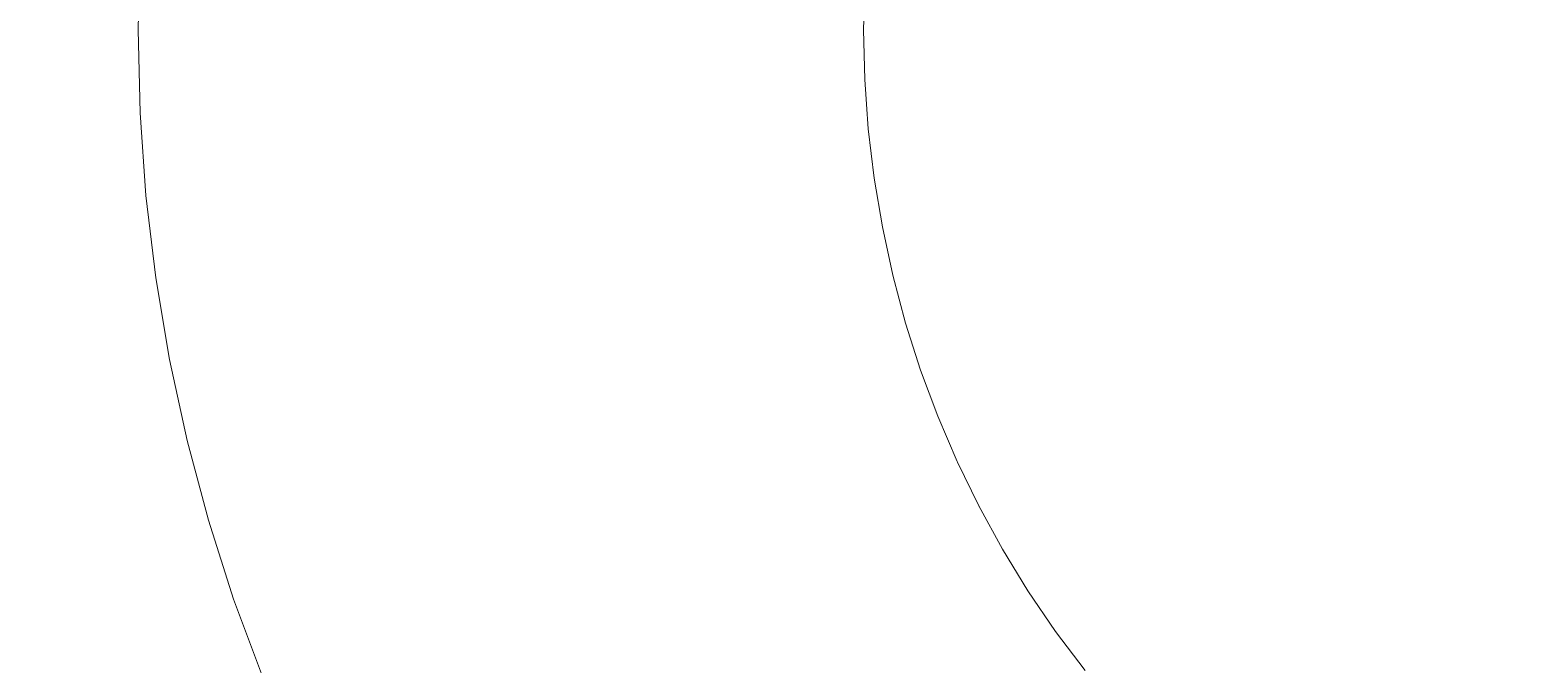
# Model space of a CAD drawing. Header units: millimetres. Extents: x -46169 to 237885, y -84465 to 18123.
# Drawn here: x 111348.4 to 111415.9, y -83747.3 to -83718.6 of the extents above; entities that cross this region are included whole.
import ezdxf

# ---------------------------------------------------------------- set-up
doc = ezdxf.new("R2010")
doc.units = ezdxf.units.MM
doc.header["$MEASUREMENT"] = 0
doc.linetypes.add('Wipeout_Contour', pattern=[1000, 0, -1000])
doc.layers.add('New_A-25-M_Wall_Int', color=7, linetype='Continuous')
doc.layers.add('New_A-35-M_FFE_Sanitary', color=7, linetype='Continuous')
doc.layers.add('New_A-35-M_FFE_Sanitary_Pen_No__1', color=7, linetype='Continuous', lineweight=13)

# ---------------------------------------------------------------- blocks, each defined once
blk = doc.blocks.new('Section Elem_63_2', base_point=(64459.155, -84332.606))
at = {"color": 254, "linetype": 'Wipeout_Contour', "lineweight": 0, "ltscale": 10170888.80680933}
blk.add_wipeout([(111691.443, -81932.606), (111206.043, -81932.606), (111206.043, -84332.606), (111691.443, -84332.606), (111691.443, -83796.064), (111428.518, -83796.103), (111425.039, -83796.015), (111421.375, -83795.735), (111417.728, -83795.269), (111414.108, -83794.619), (111410.523, -83793.786), (111406.982, -83792.771), (111403.493, -83791.578), (111400.064, -83790.209), (111396.705, -83788.667), (111393.423, -83786.957), (111390.226, -83785.082), (111387.122, -83783.047), (111384.118, -83780.856), (111381.221, -83778.516), (111378.439, -83776.031), (111377.542, -83775.182), (111374.921, -83772.598), (111372.424, -83769.884), (111370.06, -83767.046), (111367.833, -83764.091), (111365.748, -83761.027), (111363.812, -83757.861), (111362.027, -83754.6), (111360.4, -83751.252), (111358.933, -83747.826), (111357.63, -83744.33), (111356.494, -83740.771), (111355.529, -83737.159), (111354.736, -83733.502), (111354.117, -83729.81), (111353.673, -83726.09), (111353.407, -83722.352), (111353.318, -83718.606), (111353.407, -83714.859), (111353.673, -83711.122), (111354.117, -83707.402), (111354.736, -83703.709), (111355.529, -83700.053), (111356.494, -83696.441), (111357.63, -83692.882), (111358.933, -83689.385), (111360.4, -83685.959), (111362.027, -83682.612), (111363.812, -83679.351), (111365.748, -83676.184), (111367.833, -83673.12), (111370.06, -83670.166), (111372.424, -83667.328), (111374.921, -83664.614), (111377.542, -83662.029), (111378.439, -83661.18), (111381.221, -83658.696), (111384.118, -83656.355), (111387.122, -83654.165), (111390.226, -83652.13), (111393.423, -83650.255), (111396.705, -83648.544), (111400.064, -83647.003), (111403.493, -83645.634), (111406.982, -83644.441), (111410.523, -83643.426), (111414.108, -83642.593), (111417.728, -83641.942), (111421.375, -83641.477), (111425.039, -83641.197), (111428.517, -83641.108), (111691.443, -83641.108)], dxfattribs=at).dxf.layer = 'New_A-25-M_Wall_Int'
at = {"color": 254, "linetype": 'Wipeout_Contour', "lineweight": 0, "ltscale": 9337123.757754028}
blk.add_wipeout([(111386.168, -83716.366), (111386.115, -83718.606), (111386.168, -83720.845), (111386.327, -83723.08), (111386.592, -83725.303), (111386.962, -83727.51), (111387.436, -83729.696), (111388.013, -83731.855), (111388.692, -83733.983), (111389.471, -83736.073), (111390.348, -83738.121), (111391.321, -83740.122), (111392.388, -83742.071), (111393.545, -83743.964), (111394.791, -83745.796), (111396.123, -83747.562), (111397.536, -83749.258), (111399.028, -83750.881), (111400.07, -83751.908), (111401.297, -83753.003), (111402.96, -83754.347), (111404.684, -83755.604), (111406.467, -83756.773), (111408.302, -83757.849), (111410.187, -83758.831), (111412.115, -83759.716), (111414.084, -83760.502), (111416.087, -83761.187), (111418.12, -83761.77), (111420.178, -83762.248), (111422.257, -83762.622), (111424.351, -83762.889), (111426.455, -83763.05), (111428.758, -83763.108), (111691.443, -83763.069), (111691.443, -83674.103), (111428.759, -83674.103), (111426.455, -83674.162), (111424.351, -83674.323), (111422.257, -83674.59), (111420.178, -83674.963), (111418.12, -83675.442), (111416.087, -83676.024), (111414.084, -83676.709), (111412.115, -83677.495), (111410.187, -83678.381), (111408.302, -83679.363), (111406.467, -83680.439), (111404.684, -83681.607), (111402.96, -83682.865), (111401.297, -83684.209), (111400.07, -83685.304), (111399.028, -83686.331), (111397.536, -83687.954), (111396.123, -83689.65), (111394.791, -83691.416), (111393.545, -83693.248), (111392.388, -83695.14), (111391.321, -83697.09), (111390.348, -83699.091), (111389.471, -83701.139), (111388.692, -83703.229), (111388.013, -83705.356), (111387.436, -83707.515), (111386.962, -83709.701), (111386.592, -83711.909), (111386.327, -83714.132)], dxfattribs=at).dxf.layer = 'New_A-25-M_Wall_Int'
blk = doc.blocks.new('Section Elem_121_2', base_point=(64459.155, -84332.606))
at = {"color": 254, "linetype": 'Wipeout_Contour', "lineweight": 0, "ltscale": 557257.692777}
blk.add_wipeout([(111356.888, -83714.87), (111353.941, -83714.803), (111353.851, -83718.606), (111356.799, -83718.606)], dxfattribs=at).dxf.layer = 'New_A-35-M_FFE_Sanitary'
at = {"color": 254, "linetype": 'Wipeout_Contour', "lineweight": 0, "ltscale": 557308.773453}
blk.add_wipeout([(111374.335, -83715.627), (111367.925, -83715.316), (111367.847, -83718.606), (111374.265, -83718.606)], dxfattribs=at).dxf.layer = 'New_A-35-M_FFE_Sanitary'
at = {"color": 254, "linetype": 'Wipeout_Contour', "lineweight": 0, "ltscale": 557354.712178}
blk.add_wipeout([(111386.168, -83716.366), (111384.208, -83716.195), (111384.151, -83718.606), (111386.115, -83718.606)], dxfattribs=at).dxf.layer = 'New_A-35-M_FFE_Sanitary'
at = {"color": 254, "linetype": 'Wipeout_Contour', "lineweight": 0, "ltscale": 557252.122263}
blk.add_wipeout([(111353.941, -83714.803), (111353.407, -83714.859), (111353.318, -83718.606), (111353.851, -83718.606)], dxfattribs=at).dxf.layer = 'New_A-35-M_FFE_Sanitary'
at = {"color": 254, "linetype": 'Wipeout_Contour', "lineweight": 0, "ltscale": 557360.214863}
blk.add_wipeout([(111386.115, -83718.606), (111384.151, -83718.606), (111384.208, -83721.016), (111386.168, -83720.845)], dxfattribs=at).dxf.layer = 'New_A-35-M_FFE_Sanitary'
at = {"layer": 'New_A-35-M_FFE_Sanitary_Pen_No__1', "linetype": 'Continuous'}
blk.add_line((111386.115, -83718.606), (111386.168, -83716.366), dxfattribs=at)
at = {"color": 254, "linetype": 'Wipeout_Contour', "lineweight": 0, "ltscale": 557350.674027}
blk.add_wipeout([(111384.151, -83718.606), (111379.99, -83718.606), (111380.053, -83721.276), (111384.208, -83721.016)], dxfattribs=at).dxf.layer = 'New_A-35-M_FFE_Sanitary'
at = {"color": 254, "linetype": 'Wipeout_Contour', "lineweight": 0, "ltscale": 557335.216754}
blk.add_wipeout([(111379.99, -83718.606), (111374.265, -83718.606), (111374.335, -83721.585), (111380.053, -83721.276)], dxfattribs=at).dxf.layer = 'New_A-35-M_FFE_Sanitary'
at = {"color": 254, "linetype": 'Wipeout_Contour', "lineweight": 0, "ltscale": 557366.14834}
blk.add_wipeout([(111386.168, -83720.845), (111384.208, -83721.016), (111384.38, -83723.421), (111386.327, -83723.08)], dxfattribs=at).dxf.layer = 'New_A-35-M_FFE_Sanitary'
at = {"layer": 'New_A-35-M_FFE_Sanitary_Pen_No__1', "linetype": 'Continuous'}
blk.add_line((111386.168, -83720.845), (111386.115, -83718.606), dxfattribs=at)
at = {"color": 254, "linetype": 'Wipeout_Contour', "lineweight": 0, "ltscale": 557316.193564}
blk.add_wipeout([(111374.265, -83718.606), (111367.847, -83718.606), (111367.925, -83721.896), (111374.335, -83721.585)], dxfattribs=at).dxf.layer = 'New_A-35-M_FFE_Sanitary'
at = {"color": 254, "linetype": 'Wipeout_Contour', "lineweight": 0, "ltscale": 557357.160132}
blk.add_wipeout([(111384.208, -83721.016), (111380.053, -83721.276), (111380.243, -83723.94), (111384.38, -83723.421)], dxfattribs=at).dxf.layer = 'New_A-35-M_FFE_Sanitary'
at = {"color": 254, "linetype": 'Wipeout_Contour', "lineweight": 0, "ltscale": 557296.498618}
blk.add_wipeout([(111367.847, -83718.606), (111361.714, -83718.606), (111361.798, -83722.162), (111367.925, -83721.896)], dxfattribs=at).dxf.layer = 'New_A-35-M_FFE_Sanitary'
at = {"color": 254, "linetype": 'Wipeout_Contour', "lineweight": 0, "ltscale": 557342.429348}
blk.add_wipeout([(111380.053, -83721.276), (111374.335, -83721.585), (111374.547, -83724.557), (111380.243, -83723.94)], dxfattribs=at).dxf.layer = 'New_A-35-M_FFE_Sanitary'
at = {"color": 254, "linetype": 'Wipeout_Contour', "lineweight": 0, "ltscale": 557372.413161}
blk.add_wipeout([(111386.327, -83723.08), (111384.38, -83723.421), (111384.665, -83725.814), (111386.592, -83725.303)], dxfattribs=at).dxf.layer = 'New_A-35-M_FFE_Sanitary'
at = {"layer": 'New_A-35-M_FFE_Sanitary_Pen_No__1', "linetype": 'Continuous'}
blk.add_line((111386.327, -83723.08), (111386.168, -83720.845), dxfattribs=at)
at = {"color": 254, "linetype": 'Wipeout_Contour', "lineweight": 0, "ltscale": 557279.12977}
blk.add_wipeout([(111361.714, -83718.606), (111356.799, -83718.606), (111356.888, -83722.342), (111361.798, -83722.162)], dxfattribs=at).dxf.layer = 'New_A-35-M_FFE_Sanitary'
at = {"color": 254, "linetype": 'Wipeout_Contour', "lineweight": 0, "ltscale": 557324.19651}
blk.add_wipeout([(111374.335, -83721.585), (111367.925, -83721.896), (111368.159, -83725.178), (111374.547, -83724.557)], dxfattribs=at).dxf.layer = 'New_A-35-M_FFE_Sanitary'
at = {"color": 254, "linetype": 'Wipeout_Contour', "lineweight": 0, "ltscale": 557364.007636}
blk.add_wipeout([(111384.38, -83723.421), (111380.243, -83723.94), (111380.559, -83726.591), (111384.665, -83725.814)], dxfattribs=at).dxf.layer = 'New_A-35-M_FFE_Sanitary'
at = {"color": 254, "linetype": 'Wipeout_Contour', "lineweight": 0, "ltscale": 557266.732}
blk.add_wipeout([(111356.799, -83718.606), (111353.851, -83718.606), (111353.941, -83722.409), (111356.888, -83722.342)], dxfattribs=at).dxf.layer = 'New_A-35-M_FFE_Sanitary'
at = {"color": 254, "linetype": 'Wipeout_Contour', "lineweight": 0, "ltscale": 557305.236215}
blk.add_wipeout([(111367.925, -83721.896), (111361.798, -83722.162), (111362.051, -83725.709), (111368.159, -83725.178)], dxfattribs=at).dxf.layer = 'New_A-35-M_FFE_Sanitary'
at = {"color": 254, "linetype": 'Wipeout_Contour', "lineweight": 0, "ltscale": 557350.043672}
blk.add_wipeout([(111380.243, -83723.94), (111374.547, -83724.557), (111374.899, -83727.514), (111380.559, -83726.591)], dxfattribs=at).dxf.layer = 'New_A-35-M_FFE_Sanitary'
at = {"color": 254, "linetype": 'Wipeout_Contour', "lineweight": 0, "ltscale": 557378.994233}
blk.add_wipeout([(111386.592, -83725.303), (111384.665, -83725.814), (111385.063, -83728.19), (111386.962, -83727.51)], dxfattribs=at).dxf.layer = 'New_A-35-M_FFE_Sanitary'
at = {"layer": 'New_A-35-M_FFE_Sanitary_Pen_No__1', "linetype": 'Continuous'}
blk.add_line((111386.592, -83725.303), (111386.327, -83723.08), dxfattribs=at)
at = {"color": 254, "linetype": 'Wipeout_Contour', "lineweight": 0, "ltscale": 557261.177992}
blk.add_wipeout([(111353.851, -83718.606), (111353.318, -83718.606), (111353.407, -83722.352), (111353.941, -83722.409)], dxfattribs=at).dxf.layer = 'New_A-35-M_FFE_Sanitary'
at = {"color": 254, "linetype": 'Wipeout_Contour', "lineweight": 0, "ltscale": 557288.435113}
blk.add_wipeout([(111361.798, -83722.162), (111356.888, -83722.342), (111357.153, -83726.068), (111362.051, -83725.709)], dxfattribs=at).dxf.layer = 'New_A-35-M_FFE_Sanitary'
at = {"color": 254, "linetype": 'Wipeout_Contour', "lineweight": 0, "ltscale": 557332.645575}
blk.add_wipeout([(111374.547, -83724.557), (111368.159, -83725.178), (111368.548, -83728.444), (111374.899, -83727.514)], dxfattribs=at).dxf.layer = 'New_A-35-M_FFE_Sanitary'
at = {"color": 254, "linetype": 'Wipeout_Contour', "lineweight": 0, "ltscale": 557371.200212}
blk.add_wipeout([(111384.665, -83725.814), (111380.559, -83726.591), (111381, -83729.222), (111385.063, -83728.19)], dxfattribs=at).dxf.layer = 'New_A-35-M_FFE_Sanitary'
at = {"layer": 'New_A-35-M_FFE_Sanitary_Pen_No__1', "linetype": 'Continuous'}
blk.add_line((111353.318, -83718.606), (111353.407, -83714.859), dxfattribs=at)
at = {"color": 254, "linetype": 'Wipeout_Contour', "lineweight": 0, "ltscale": 557276.352345}
blk.add_wipeout([(111356.888, -83722.342), (111353.941, -83722.409), (111354.212, -83726.202), (111357.153, -83726.068)], dxfattribs=at).dxf.layer = 'New_A-35-M_FFE_Sanitary'
at = {"color": 254, "linetype": 'Wipeout_Contour', "lineweight": 0, "ltscale": 557314.461407}
blk.add_wipeout([(111368.159, -83725.178), (111362.051, -83725.709), (111362.472, -83729.239), (111368.548, -83728.444)], dxfattribs=at).dxf.layer = 'New_A-35-M_FFE_Sanitary'
at = {"color": 254, "linetype": 'Wipeout_Contour', "lineweight": 0, "ltscale": 557358.041603}
blk.add_wipeout([(111380.559, -83726.591), (111374.899, -83727.514), (111375.391, -83730.45), (111381, -83729.222)], dxfattribs=at).dxf.layer = 'New_A-35-M_FFE_Sanitary'
at = {"color": 254, "linetype": 'Wipeout_Contour', "lineweight": 0, "ltscale": 557385.875697}
blk.add_wipeout([(111386.962, -83727.51), (111385.063, -83728.19), (111385.573, -83730.543), (111387.436, -83729.696)], dxfattribs=at).dxf.layer = 'New_A-35-M_FFE_Sanitary'
at = {"layer": 'New_A-35-M_FFE_Sanitary_Pen_No__1', "linetype": 'Continuous'}
blk.add_line((111386.962, -83727.51), (111386.592, -83725.303), dxfattribs=at)
at = {"color": 254, "linetype": 'Wipeout_Contour', "lineweight": 0, "ltscale": 557270.815198}
blk.add_wipeout([(111353.941, -83722.409), (111353.407, -83722.352), (111353.673, -83726.09), (111354.212, -83726.202)], dxfattribs=at).dxf.layer = 'New_A-35-M_FFE_Sanitary'
at = {"color": 254, "linetype": 'Wipeout_Contour', "lineweight": 0, "ltscale": 557298.260123}
blk.add_wipeout([(111362.051, -83725.709), (111357.153, -83726.068), (111357.595, -83729.777), (111362.472, -83729.239)], dxfattribs=at).dxf.layer = 'New_A-35-M_FFE_Sanitary'
at = {"color": 254, "linetype": 'Wipeout_Contour', "lineweight": 0, "ltscale": 557341.520559}
blk.add_wipeout([(111374.899, -83727.514), (111368.548, -83728.444), (111369.091, -83731.686), (111375.391, -83730.45)], dxfattribs=at).dxf.layer = 'New_A-35-M_FFE_Sanitary'
at = {"color": 254, "linetype": 'Wipeout_Contour', "lineweight": 0, "ltscale": 557378.720643}
blk.add_wipeout([(111385.063, -83728.19), (111381, -83729.222), (111381.565, -83731.829), (111385.573, -83730.543)], dxfattribs=at).dxf.layer = 'New_A-35-M_FFE_Sanitary'
at = {"layer": 'New_A-35-M_FFE_Sanitary_Pen_No__1', "linetype": 'Continuous'}
blk.add_line((111353.407, -83722.352), (111353.318, -83718.606), dxfattribs=at)
at = {"color": 254, "linetype": 'Wipeout_Contour', "lineweight": 0, "ltscale": 557286.510075}
blk.add_wipeout([(111357.153, -83726.068), (111354.212, -83726.202), (111354.661, -83729.978), (111357.595, -83729.777)], dxfattribs=at).dxf.layer = 'New_A-35-M_FFE_Sanitary'
at = {"color": 254, "linetype": 'Wipeout_Contour', "lineweight": 0, "ltscale": 557324.15202}
blk.add_wipeout([(111368.548, -83728.444), (111362.472, -83729.239), (111363.059, -83732.743), (111369.091, -83731.686)], dxfattribs=at).dxf.layer = 'New_A-35-M_FFE_Sanitary'
at = {"color": 254, "linetype": 'Wipeout_Contour', "lineweight": 0, "ltscale": 557366.404019}
blk.add_wipeout([(111381, -83729.222), (111375.391, -83730.45), (111376.022, -83733.358), (111381.565, -83731.829)], dxfattribs=at).dxf.layer = 'New_A-35-M_FFE_Sanitary'
at = {"color": 254, "linetype": 'Wipeout_Contour', "lineweight": 0, "ltscale": 557393.040965}
blk.add_wipeout([(111387.436, -83729.696), (111385.573, -83730.543), (111386.195, -83732.867), (111388.013, -83731.855)], dxfattribs=at).dxf.layer = 'New_A-35-M_FFE_Sanitary'
at = {"layer": 'New_A-35-M_FFE_Sanitary_Pen_No__1', "linetype": 'Continuous'}
blk.add_line((111387.436, -83729.696), (111386.962, -83727.51), dxfattribs=at)
at = {"color": 254, "linetype": 'Wipeout_Contour', "lineweight": 0, "ltscale": 557280.989629}
blk.add_wipeout([(111354.212, -83726.202), (111353.673, -83726.09), (111354.117, -83729.81), (111354.661, -83729.978)], dxfattribs=at).dxf.layer = 'New_A-35-M_FFE_Sanitary'
at = {"color": 254, "linetype": 'Wipeout_Contour', "lineweight": 0, "ltscale": 557308.58111}
blk.add_wipeout([(111362.472, -83729.239), (111357.595, -83729.777), (111358.212, -83733.459), (111363.059, -83732.743)], dxfattribs=at).dxf.layer = 'New_A-35-M_FFE_Sanitary'
at = {"color": 254, "linetype": 'Wipeout_Contour', "lineweight": 0, "ltscale": 557350.80018}
blk.add_wipeout([(111375.391, -83730.45), (111369.091, -83731.686), (111369.788, -83734.897), (111376.022, -83733.358)], dxfattribs=at).dxf.layer = 'New_A-35-M_FFE_Sanitary'
at = {"color": 254, "linetype": 'Wipeout_Contour', "lineweight": 0, "ltscale": 557386.550887}
blk.add_wipeout([(111385.573, -83730.543), (111381.565, -83731.829), (111382.253, -83734.403), (111386.195, -83732.867)], dxfattribs=at).dxf.layer = 'New_A-35-M_FFE_Sanitary'
at = {"layer": 'New_A-35-M_FFE_Sanitary_Pen_No__1', "linetype": 'Continuous'}
blk.add_line((111353.673, -83726.09), (111353.407, -83722.352), dxfattribs=at)
at = {"color": 254, "linetype": 'Wipeout_Contour', "lineweight": 0, "ltscale": 557297.18068}
blk.add_wipeout([(111357.595, -83729.777), (111354.661, -83729.978), (111355.29, -83733.726), (111358.212, -83733.459)], dxfattribs=at).dxf.layer = 'New_A-35-M_FFE_Sanitary'
at = {"color": 254, "linetype": 'Wipeout_Contour', "lineweight": 0, "ltscale": 557334.284737}
blk.add_wipeout([(111369.091, -83731.686), (111363.059, -83732.743), (111363.812, -83736.214), (111369.788, -83734.897)], dxfattribs=at).dxf.layer = 'New_A-35-M_FFE_Sanitary'
at = {"color": 254, "linetype": 'Wipeout_Contour', "lineweight": 0, "ltscale": 557375.110873}
blk.add_wipeout([(111381.565, -83731.829), (111376.022, -83733.358), (111376.79, -83736.23), (111382.253, -83734.403)], dxfattribs=at).dxf.layer = 'New_A-35-M_FFE_Sanitary'
at = {"color": 254, "linetype": 'Wipeout_Contour', "lineweight": 0, "ltscale": 557400.472765}
blk.add_wipeout([(111388.013, -83731.855), (111386.195, -83732.867), (111386.925, -83735.156), (111388.692, -83733.983)], dxfattribs=at).dxf.layer = 'New_A-35-M_FFE_Sanitary'
at = {"layer": 'New_A-35-M_FFE_Sanitary_Pen_No__1', "linetype": 'Continuous'}
blk.add_line((111388.013, -83731.855), (111387.436, -83729.696), dxfattribs=at)
at = {"color": 254, "linetype": 'Wipeout_Contour', "lineweight": 0, "ltscale": 557291.677139}
blk.add_wipeout([(111354.661, -83729.978), (111354.117, -83729.81), (111354.735, -83733.502), (111355.29, -83733.726)], dxfattribs=at).dxf.layer = 'New_A-35-M_FFE_Sanitary'
at = {"color": 254, "linetype": 'Wipeout_Contour', "lineweight": 0, "ltscale": 557319.373189}
blk.add_wipeout([(111363.059, -83732.743), (111358.212, -83733.459), (111359.003, -83737.105), (111363.812, -83736.214)], dxfattribs=at).dxf.layer = 'New_A-35-M_FFE_Sanitary'
at = {"color": 254, "linetype": 'Wipeout_Contour', "lineweight": 0, "ltscale": 557394.672132}
blk.add_wipeout([(111386.195, -83732.867), (111382.253, -83734.403), (111383.063, -83736.939), (111386.925, -83735.156)], dxfattribs=at).dxf.layer = 'New_A-35-M_FFE_Sanitary'
at = {"color": 254, "linetype": 'Wipeout_Contour', "lineweight": 0, "ltscale": 557360.462151}
blk.add_wipeout([(111376.022, -83733.358), (111369.788, -83734.897), (111370.636, -83738.069), (111376.79, -83736.23)], dxfattribs=at).dxf.layer = 'New_A-35-M_FFE_Sanitary'
at = {"layer": 'New_A-35-M_FFE_Sanitary_Pen_No__1', "linetype": 'Continuous'}
blk.add_line((111354.117, -83729.81), (111353.673, -83726.09), dxfattribs=at)
at = {"color": 254, "linetype": 'Wipeout_Contour', "lineweight": 0, "ltscale": 557308.338412}
blk.add_wipeout([(111358.212, -83733.459), (111355.29, -83733.726), (111356.095, -83737.437), (111359.003, -83737.105)], dxfattribs=at).dxf.layer = 'New_A-35-M_FFE_Sanitary'
at = {"color": 254, "linetype": 'Wipeout_Contour', "lineweight": 0, "ltscale": 557408.153183}
blk.add_wipeout([(111388.692, -83733.983), (111386.925, -83735.156), (111387.763, -83737.406), (111389.471, -83736.073)], dxfattribs=at).dxf.layer = 'New_A-35-M_FFE_Sanitary'
at = {"color": 254, "linetype": 'Wipeout_Contour', "lineweight": 0, "ltscale": 557344.835164}
blk.add_wipeout([(111369.788, -83734.897), (111363.812, -83736.214), (111364.728, -83739.641), (111370.636, -83738.069)], dxfattribs=at).dxf.layer = 'New_A-35-M_FFE_Sanitary'
at = {"color": 254, "linetype": 'Wipeout_Contour', "lineweight": 0, "ltscale": 557384.141256}
blk.add_wipeout([(111382.253, -83734.403), (111376.79, -83736.23), (111377.693, -83739.059), (111383.063, -83736.939)], dxfattribs=at).dxf.layer = 'New_A-35-M_FFE_Sanitary'
at = {"layer": 'New_A-35-M_FFE_Sanitary_Pen_No__1', "linetype": 'Continuous'}
blk.add_line((111388.692, -83733.983), (111388.013, -83731.855), dxfattribs=at)
at = {"color": 254, "linetype": 'Wipeout_Contour', "lineweight": 0, "ltscale": 557302.852138}
blk.add_wipeout([(111355.29, -83733.726), (111354.735, -83733.502), (111355.529, -83737.159), (111356.095, -83737.437)], dxfattribs=at).dxf.layer = 'New_A-35-M_FFE_Sanitary'
at = {"color": 254, "linetype": 'Wipeout_Contour', "lineweight": 0, "ltscale": 557403.064845}
blk.add_wipeout([(111386.925, -83735.156), (111383.063, -83736.939), (111383.991, -83739.431), (111387.763, -83737.406)], dxfattribs=at).dxf.layer = 'New_A-35-M_FFE_Sanitary'
at = {"color": 254, "linetype": 'Wipeout_Contour', "lineweight": 0, "ltscale": 557330.610339}
blk.add_wipeout([(111363.812, -83736.214), (111359.003, -83737.105), (111359.966, -83740.707), (111364.728, -83739.641)], dxfattribs=at).dxf.layer = 'New_A-35-M_FFE_Sanitary'
at = {"color": 254, "linetype": 'Wipeout_Contour', "lineweight": 0, "ltscale": 557370.48324}
blk.add_wipeout([(111376.79, -83736.23), (111370.636, -83738.069), (111371.633, -83741.194), (111377.693, -83739.059)], dxfattribs=at).dxf.layer = 'New_A-35-M_FFE_Sanitary'
at = {"layer": 'New_A-35-M_FFE_Sanitary_Pen_No__1', "linetype": 'Continuous'}
blk.add_line((111354.735, -83733.502), (111354.117, -83729.81), dxfattribs=at)
at = {"color": 254, "linetype": 'Wipeout_Contour', "lineweight": 0, "ltscale": 557416.0637}
blk.add_wipeout([(111389.471, -83736.073), (111387.763, -83737.406), (111388.707, -83739.611), (111390.348, -83738.121)], dxfattribs=at).dxf.layer = 'New_A-35-M_FFE_Sanitary'
at = {"color": 254, "linetype": 'Wipeout_Contour', "lineweight": 0, "ltscale": 557393.473459}
blk.add_wipeout([(111383.063, -83736.939), (111377.693, -83739.059), (111378.729, -83741.839), (111383.991, -83739.431)], dxfattribs=at).dxf.layer = 'New_A-35-M_FFE_Sanitary'
at = {"color": 254, "linetype": 'Wipeout_Contour', "lineweight": 0, "ltscale": 557319.956355}
blk.add_wipeout([(111359.003, -83737.105), (111356.095, -83737.437), (111357.075, -83741.104), (111359.966, -83740.707)], dxfattribs=at).dxf.layer = 'New_A-35-M_FFE_Sanitary'
at = {"color": 254, "linetype": 'Wipeout_Contour', "lineweight": 0, "ltscale": 557355.777889}
blk.add_wipeout([(111370.636, -83738.069), (111364.728, -83739.641), (111365.806, -83743.019), (111371.633, -83741.194)], dxfattribs=at).dxf.layer = 'New_A-35-M_FFE_Sanitary'
at = {"layer": 'New_A-35-M_FFE_Sanitary_Pen_No__1', "linetype": 'Continuous'}
blk.add_line((111389.471, -83736.073), (111388.692, -83733.983), dxfattribs=at)
at = {"color": 254, "linetype": 'Wipeout_Contour', "lineweight": 0, "ltscale": 557314.487776}
blk.add_wipeout([(111356.095, -83737.437), (111355.529, -83737.159), (111356.494, -83740.771), (111357.075, -83741.104)], dxfattribs=at).dxf.layer = 'New_A-35-M_FFE_Sanitary'
at = {"color": 254, "linetype": 'Wipeout_Contour', "lineweight": 0, "ltscale": 557411.708828}
blk.add_wipeout([(111387.763, -83737.406), (111383.991, -83739.431), (111385.037, -83741.873), (111388.707, -83739.611)], dxfattribs=at).dxf.layer = 'New_A-35-M_FFE_Sanitary'
at = {"color": 254, "linetype": 'Wipeout_Contour', "lineweight": 0, "ltscale": 557342.265463}
blk.add_wipeout([(111364.728, -83739.641), (111359.966, -83740.707), (111361.098, -83744.255), (111365.806, -83743.019)], dxfattribs=at).dxf.layer = 'New_A-35-M_FFE_Sanitary'
at = {"color": 254, "linetype": 'Wipeout_Contour', "lineweight": 0, "ltscale": 557380.839333}
blk.add_wipeout([(111377.693, -83739.059), (111371.633, -83741.194), (111372.777, -83744.264), (111378.729, -83741.839)], dxfattribs=at).dxf.layer = 'New_A-35-M_FFE_Sanitary'
at = {"layer": 'New_A-35-M_FFE_Sanitary_Pen_No__1', "linetype": 'Continuous'}
blk.add_line((111355.529, -83737.159), (111354.735, -83733.502), dxfattribs=at)
at = {"color": 254, "linetype": 'Wipeout_Contour', "lineweight": 0, "ltscale": 557424.185246}
blk.add_wipeout([(111390.348, -83738.121), (111388.707, -83739.611), (111389.755, -83741.764), (111391.321, -83740.122)], dxfattribs=at).dxf.layer = 'New_A-35-M_FFE_Sanitary'
at = {"color": 254, "linetype": 'Wipeout_Contour', "lineweight": 0, "ltscale": 557403.085027}
blk.add_wipeout([(111383.991, -83739.431), (111378.729, -83741.839), (111379.895, -83744.564), (111385.037, -83741.873)], dxfattribs=at).dxf.layer = 'New_A-35-M_FFE_Sanitary'
at = {"color": 254, "linetype": 'Wipeout_Contour', "lineweight": 0, "ltscale": 557332.006484}
blk.add_wipeout([(111359.966, -83740.707), (111357.075, -83741.104), (111358.227, -83744.716), (111361.098, -83744.255)], dxfattribs=at).dxf.layer = 'New_A-35-M_FFE_Sanitary'
at = {"color": 254, "linetype": 'Wipeout_Contour', "lineweight": 0, "ltscale": 557367.086552}
blk.add_wipeout([(111371.633, -83741.194), (111365.806, -83743.019), (111367.042, -83746.337), (111372.777, -83744.264)], dxfattribs=at).dxf.layer = 'New_A-35-M_FFE_Sanitary'
at = {"layer": 'New_A-35-M_FFE_Sanitary_Pen_No__1', "linetype": 'Continuous'}
blk.add_line((111390.348, -83738.121), (111389.471, -83736.073), dxfattribs=at)
at = {"color": 254, "linetype": 'Wipeout_Contour', "lineweight": 0, "ltscale": 557420.58327}
blk.add_wipeout([(111388.707, -83739.611), (111385.037, -83741.873), (111386.197, -83744.259), (111389.755, -83741.764)], dxfattribs=at).dxf.layer = 'New_A-35-M_FFE_Sanitary'
at = {"color": 254, "linetype": 'Wipeout_Contour', "lineweight": 0, "ltscale": 557326.556051}
blk.add_wipeout([(111357.075, -83741.104), (111356.494, -83740.771), (111357.63, -83744.33), (111358.227, -83744.716)], dxfattribs=at).dxf.layer = 'New_A-35-M_FFE_Sanitary'
at = {"color": 254, "linetype": 'Wipeout_Contour', "lineweight": 0, "ltscale": 557391.5055}
blk.add_wipeout([(111378.729, -83741.839), (111372.777, -83744.264), (111374.065, -83747.273), (111379.895, -83744.564)], dxfattribs=at).dxf.layer = 'New_A-35-M_FFE_Sanitary'
at = {"color": 254, "linetype": 'Wipeout_Contour', "lineweight": 0, "ltscale": 557354.310462}
blk.add_wipeout([(111365.806, -83743.019), (111361.098, -83744.255), (111362.397, -83747.742), (111367.042, -83746.337)], dxfattribs=at).dxf.layer = 'New_A-35-M_FFE_Sanitary'
at = {"layer": 'New_A-35-M_FFE_Sanitary_Pen_No__1', "linetype": 'Continuous'}
blk.add_line((111356.494, -83740.771), (111355.529, -83737.159), dxfattribs=at)
at = {"color": 254, "linetype": 'Wipeout_Contour', "lineweight": 0, "ltscale": 557432.49824}
blk.add_wipeout([(111391.321, -83740.122), (111389.755, -83741.764), (111390.903, -83743.862), (111392.388, -83742.071)], dxfattribs=at).dxf.layer = 'New_A-35-M_FFE_Sanitary'
at = {"color": 254, "linetype": 'Wipeout_Contour', "lineweight": 0, "ltscale": 557412.952825}
blk.add_wipeout([(111385.037, -83741.873), (111379.895, -83744.564), (111381.189, -83747.225), (111386.197, -83744.259)], dxfattribs=at).dxf.layer = 'New_A-35-M_FFE_Sanitary'
at = {"color": 254, "linetype": 'Wipeout_Contour', "lineweight": 0, "ltscale": 557344.459736}
blk.add_wipeout([(111361.098, -83744.255), (111358.227, -83744.716), (111359.55, -83748.265), (111362.397, -83747.742)], dxfattribs=at).dxf.layer = 'New_A-35-M_FFE_Sanitary'
at = {"color": 254, "linetype": 'Wipeout_Contour', "lineweight": 0, "ltscale": 557378.733904}
blk.add_wipeout([(111372.777, -83744.264), (111367.042, -83746.337), (111368.434, -83749.589), (111374.065, -83747.273)], dxfattribs=at).dxf.layer = 'New_A-35-M_FFE_Sanitary'
at = {"layer": 'New_A-35-M_FFE_Sanitary_Pen_No__1', "linetype": 'Continuous'}
blk.add_line((111391.321, -83740.122), (111390.348, -83738.121), dxfattribs=at)
at = {"color": 254, "linetype": 'Wipeout_Contour', "lineweight": 0, "ltscale": 557429.666795}
blk.add_wipeout([(111389.755, -83741.764), (111386.197, -83744.259), (111387.468, -83746.583), (111390.903, -83743.862)], dxfattribs=at).dxf.layer = 'New_A-35-M_FFE_Sanitary'
at = {"color": 254, "linetype": 'Wipeout_Contour', "lineweight": 0, "ltscale": 557339.027899}
blk.add_wipeout([(111358.227, -83744.716), (111357.63, -83744.33), (111358.933, -83747.826), (111359.55, -83748.265)], dxfattribs=at).dxf.layer = 'New_A-35-M_FFE_Sanitary'
at = {"color": 254, "linetype": 'Wipeout_Contour', "lineweight": 0, "ltscale": 557402.456053}
blk.add_wipeout([(111379.895, -83744.564), (111374.065, -83747.273), (111375.494, -83750.213), (111381.189, -83747.225)], dxfattribs=at).dxf.layer = 'New_A-35-M_FFE_Sanitary'
at = {"color": 254, "linetype": 'Wipeout_Contour', "lineweight": 0, "ltscale": 557366.716293}
blk.add_wipeout([(111367.042, -83746.337), (111362.397, -83747.742), (111363.86, -83751.158), (111368.434, -83749.589)], dxfattribs=at).dxf.layer = 'New_A-35-M_FFE_Sanitary'
at = {"layer": 'New_A-35-M_FFE_Sanitary_Pen_No__1', "linetype": 'Continuous'}
for p, q in [((111357.63, -83744.33), (111356.494, -83740.771)), ((111358.933, -83747.826), (111357.63, -83744.33))]:
    blk.add_line(p, q, dxfattribs=at)
at = {"color": 254, "linetype": 'Wipeout_Contour', "lineweight": 0, "ltscale": 557440.982638}
blk.add_wipeout([(111392.388, -83742.071), (111390.903, -83743.862), (111392.149, -83745.9), (111393.545, -83743.964)], dxfattribs=at).dxf.layer = 'New_A-35-M_FFE_Sanitary'
at = {"color": 254, "linetype": 'Wipeout_Contour', "lineweight": 0, "ltscale": 557423.05309}
blk.add_wipeout([(111386.197, -83744.259), (111381.189, -83747.225), (111382.608, -83749.818), (111387.468, -83746.583)], dxfattribs=at).dxf.layer = 'New_A-35-M_FFE_Sanitary'
at = {"color": 254, "linetype": 'Wipeout_Contour', "lineweight": 0, "ltscale": 557390.691878}
blk.add_wipeout([(111374.065, -83747.273), (111368.434, -83749.589), (111369.979, -83752.766), (111375.494, -83750.213)], dxfattribs=at).dxf.layer = 'New_A-35-M_FFE_Sanitary'
at = {"layer": 'New_A-35-M_FFE_Sanitary_Pen_No__1', "linetype": 'Continuous'}
blk.add_line((111392.388, -83742.071), (111391.321, -83740.122), dxfattribs=at)
at = {"color": 254, "linetype": 'Wipeout_Contour', "lineweight": 0, "ltscale": 557438.937522}
blk.add_wipeout([(111390.903, -83743.862), (111387.468, -83746.583), (111388.849, -83748.839), (111392.149, -83745.9)], dxfattribs=at).dxf.layer = 'New_A-35-M_FFE_Sanitary'
at = {"color": 254, "linetype": 'Wipeout_Contour', "lineweight": 0, "ltscale": 557413.664615}
blk.add_wipeout([(111381.189, -83747.225), (111375.494, -83750.213), (111377.061, -83753.076), (111382.608, -83749.818)], dxfattribs=at).dxf.layer = 'New_A-35-M_FFE_Sanitary'
at = {"color": 254, "linetype": 'Wipeout_Contour', "lineweight": 0, "ltscale": 557449.617985}
blk.add_wipeout([(111393.545, -83743.964), (111392.149, -83745.9), (111393.49, -83747.871), (111394.791, -83745.796)], dxfattribs=at).dxf.layer = 'New_A-35-M_FFE_Sanitary'
at = {"color": 254, "linetype": 'Wipeout_Contour', "lineweight": 0, "ltscale": 557433.361495}
blk.add_wipeout([(111387.468, -83746.583), (111382.608, -83749.818), (111384.148, -83752.336), (111388.849, -83748.839)], dxfattribs=at).dxf.layer = 'New_A-35-M_FFE_Sanitary'
at = {"layer": 'New_A-35-M_FFE_Sanitary_Pen_No__1', "linetype": 'Continuous'}
blk.add_line((111393.545, -83743.964), (111392.388, -83742.071), dxfattribs=at)
at = {"color": 254, "linetype": 'Wipeout_Contour', "lineweight": 0, "ltscale": 557448.373113}
blk.add_wipeout([(111392.149, -83745.9), (111388.849, -83748.839), (111390.334, -83751.023), (111393.49, -83747.871)], dxfattribs=at).dxf.layer = 'New_A-35-M_FFE_Sanitary'
at = {"color": 254, "linetype": 'Wipeout_Contour', "lineweight": 0, "ltscale": 557458.383457}
blk.add_wipeout([(111394.791, -83745.796), (111393.49, -83747.871), (111394.923, -83749.772), (111396.123, -83747.562)], dxfattribs=at).dxf.layer = 'New_A-35-M_FFE_Sanitary'
at = {"layer": 'New_A-35-M_FFE_Sanitary_Pen_No__1', "linetype": 'Continuous'}
for p, q in [((111394.791, -83745.796), (111393.545, -83743.964)), ((111396.123, -83747.562), (111394.791, -83745.796))]:
    blk.add_line(p, q, dxfattribs=at)

msp = doc.modelspace()

# ---------------------------------------------------------------- block references
at = {"layer": 'New_A-25-M_Wall_Int'}
msp.add_blockref('Section Elem_63_2', (64459.155, -84332.606), dxfattribs=at)

# ---------------------------------------------------------------- next in the draw order: block references
at = {"layer": 'New_A-35-M_FFE_Sanitary'}
msp.add_blockref('Section Elem_121_2', (64459.155, -84332.606), dxfattribs=at)

doc.saveas('drawing.dxf')
